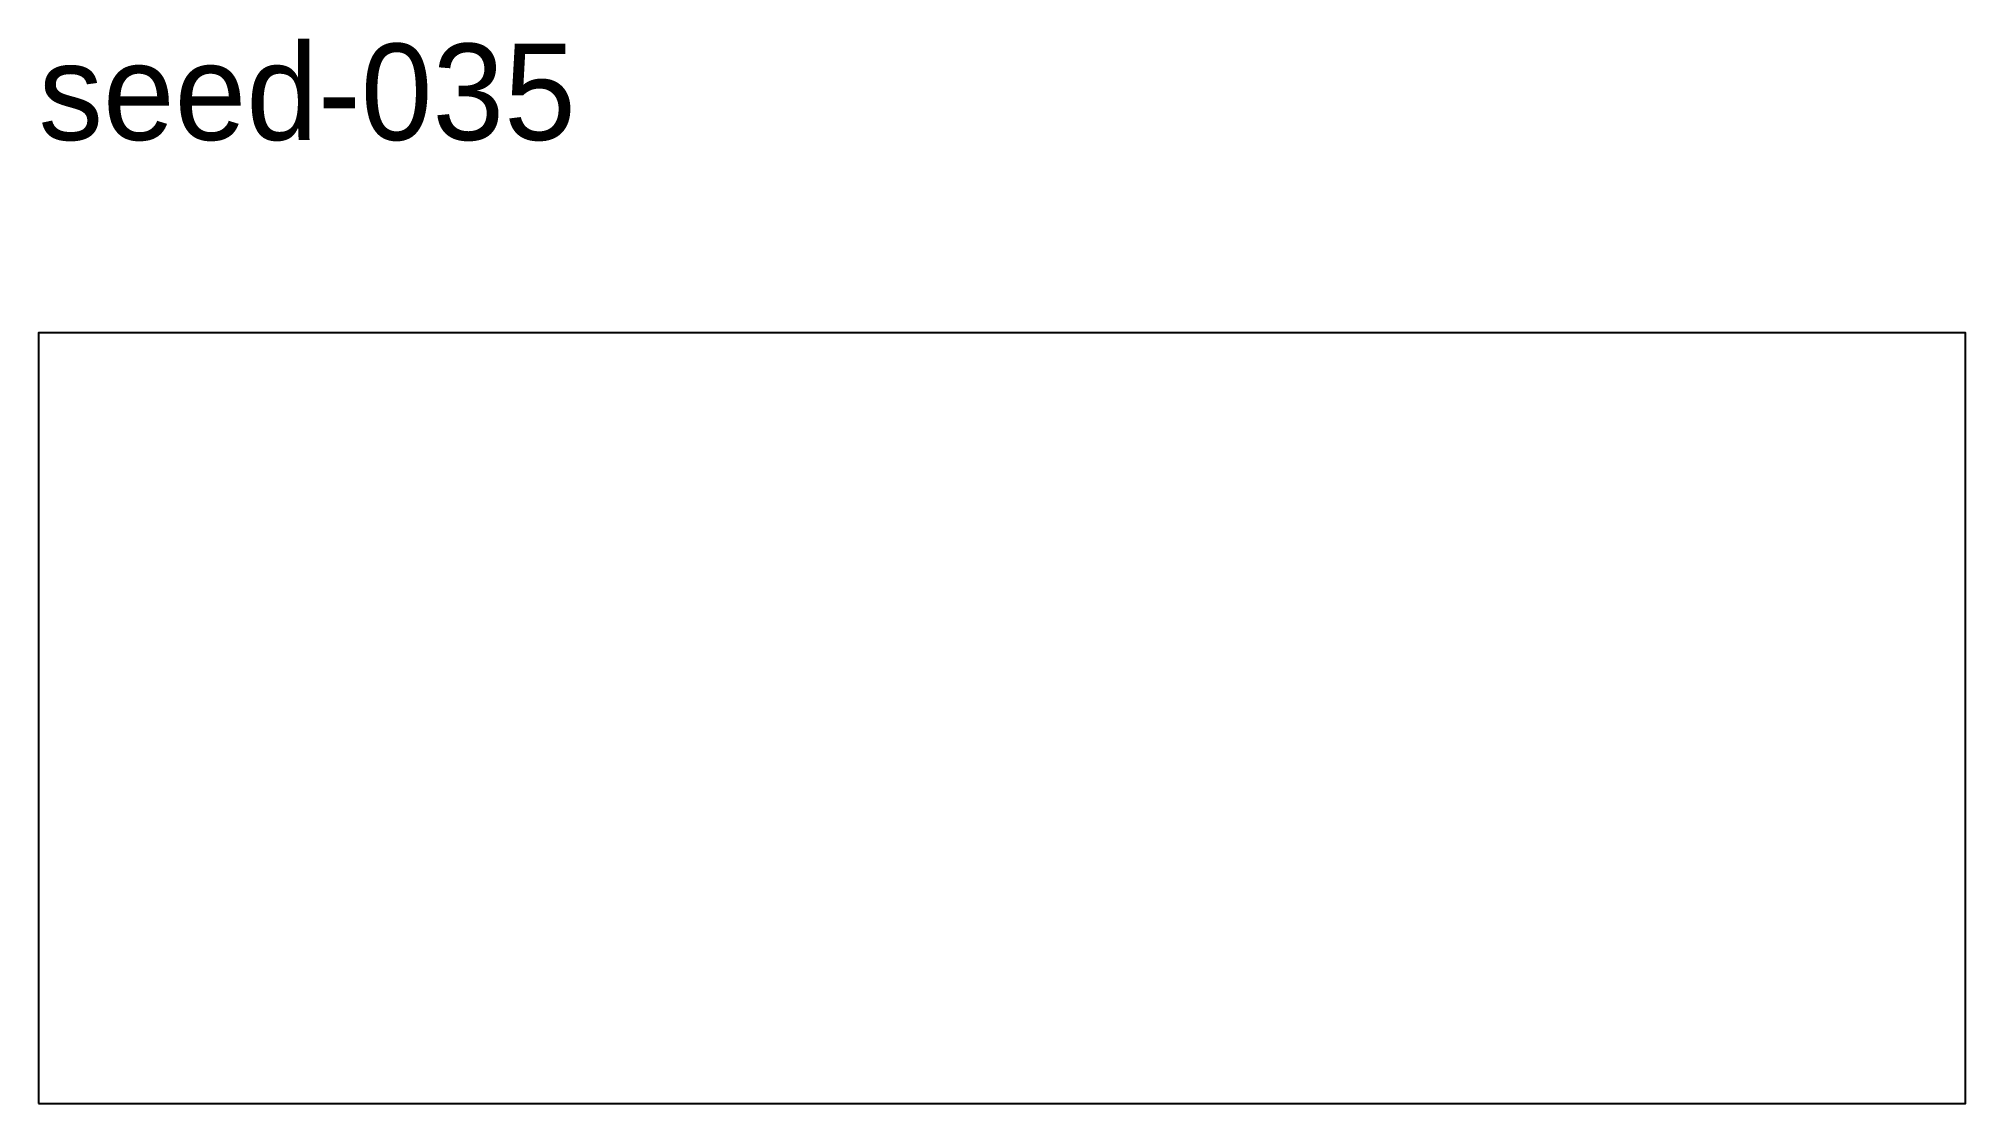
# Model space of a CAD drawing. Header units: metres. Extents: x -30 to 30, y -12 to 21.2.
import ezdxf

# ---------------------------------------------------------------- set-up
doc = ezdxf.new("R2010")
doc.units = ezdxf.units.M
doc.layers.add('OUTLINE', color=7, linetype='Continuous')
doc.layers.add('TEXT', color=7, linetype='Continuous')

msp = doc.modelspace()

# ---------------------------------------------------------------- linework, layer by layer
at = {"layer": 'OUTLINE'}
msp.add_lwpolyline([(-30, -12), (30, -12), (30, 12), (-30, 12), (-30, -12)], dxfattribs=at)

# ---------------------------------------------------------------- texts
at = {"layer": 'TEXT'}
msp.add_text('seed-035', height=3, dxfattribs=at).set_placement((-30, 18))

doc.saveas('drawing.dxf')
